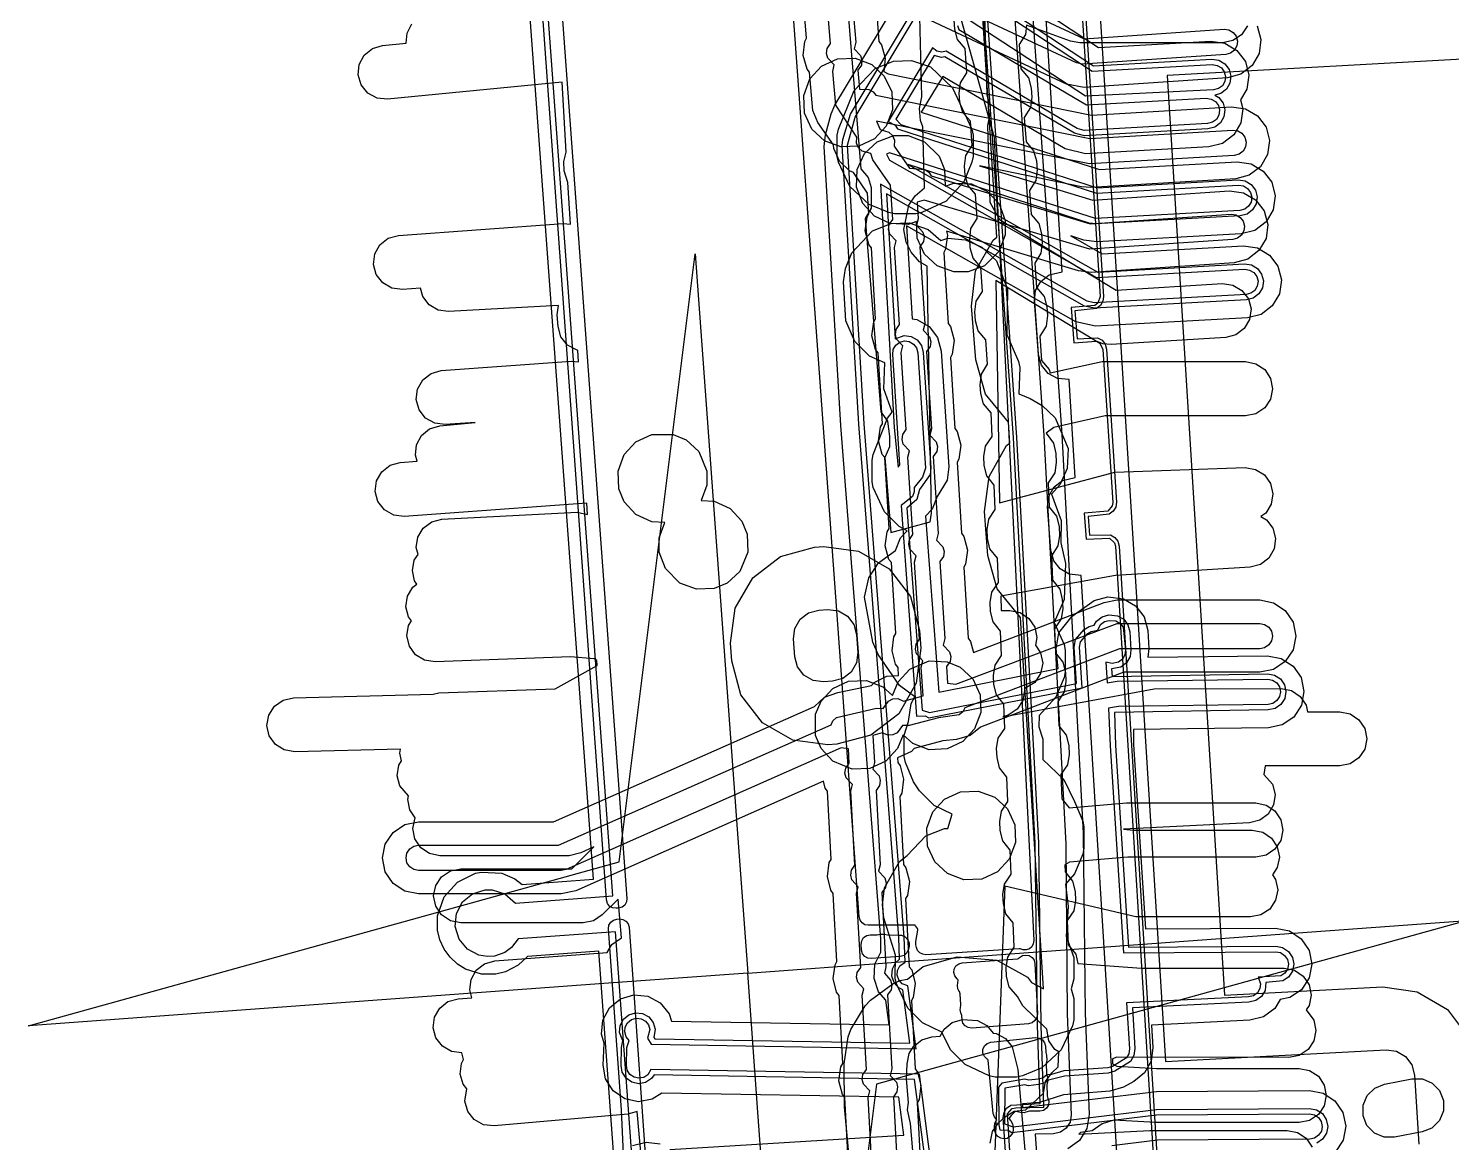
# Model space of a CAD drawing. Header units: metres. Extents: x -3943 to -3664, y 4962 to 6622.
# Drawn here: x -3852.4 to -3773.5, y 5413.1 to 5474.9 of the extents above; entities that cross this region are included whole.
import ezdxf

# ---------------------------------------------------------------- set-up
doc = ezdxf.new("R2010")
doc.units = ezdxf.units.M
doc.layers.add('AI_GREENING_EXCLUSIONS', color=1, linetype='Continuous')
doc.layers.add('AI_GREENING_LAWN', color=82, linetype='Continuous')

msp = doc.modelspace()

# ---------------------------------------------------------------- linework, layer by layer
at = {"layer": 'AI_GREENING_EXCLUSIONS'}
for points in [[(-3818.065, 5400.343), (-3819.861, 5424.834), (-3825.259, 5424.439), (-3825.619, 5423.968), (-3825.997, 5423.693), (-3826.561, 5423.493), (-3826.956, 5423.464), (-3827.429, 5423.542), (-3828.066, 5423.879), (-3828.522, 5424.425), (-3828.742, 5425.124), (-3828.673, 5425.858), (-3828.336, 5426.495), (-3827.79, 5426.951), (-3827.091, 5427.17), (-3826.696, 5427.17), (-3825.997, 5426.951), (-3825.409, 5426.433), (-3820.008, 5426.828), (-3827.178, 5524.566)], [(-3819.541, 5406.807), (-3820.785, 5423.764), (-3824.737, 5423.474), (-3825.262, 5422.977), (-3825.96, 5422.623), (-3826.498, 5422.494), (-3827.289, 5422.494), (-3828.166, 5422.764), (-3828.625, 5423.05), (-3829.033, 5423.429), (-3829.351, 5423.866), (-3829.593, 5424.389), (-3829.722, 5424.926), (-3829.722, 5425.718), (-3829.351, 5426.778), (-3828.625, 5427.594), (-3827.627, 5428.082), (-3827.289, 5428.15), (-3826.16, 5428.082), (-3825.438, 5427.78), (-3825.031, 5427.463), (-3821.078, 5427.753), (-3827.484, 5515.073)], [(-3807.698, 5484.789), (-3806.246, 5467.168), (-3805.835, 5466.683), (-3805.674, 5466.121), (-3805.678, 5464.984), (-3806.018, 5464.403), (-3805.135, 5453.689), (-3804.777, 5453.164), (-3804.655, 5452.319), (-3804.655, 5451.733), (-3804.925, 5451.146), (-3804.583, 5446.995), (-3802.41, 5447.587), (-3802.325, 5448.052), (-3802.568, 5461.753), (-3803, 5462.01), (-3803.458, 5462.545), (-3803.73, 5463.102), (-3803.867, 5463.793), (-3803.585, 5465.142), (-3803.238, 5465.655), (-3802.726, 5466.108), (-3802.817, 5469.495), (-3802.947, 5469.85), (-3803.005, 5470.503), (-3802.861, 5471.151), (-3802.98, 5475.598)], [(-3802.866, 5478.591), (-3793.862, 5474.378), (-3786.103, 5474.902), (-3785.832, 5474.867), (-3785.595, 5474.731), (-3785.429, 5474.515), (-3785.357, 5474.251), (-3785.393, 5473.98), (-3785.529, 5473.743), (-3785.745, 5473.577), (-3786.009, 5473.505), (-3793.948, 5472.969), (-3794.292, 5473.033), (-3804.887, 5477.992)], [(-3806.935, 5411.859), (-3807.136, 5415.64), (-3807.272, 5415.82), (-3807.467, 5416.575), (-3807.358, 5417.348), (-3807.255, 5417.523), (-3807.456, 5421.304), (-3807.592, 5421.484), (-3807.787, 5422.24), (-3807.678, 5423.013), (-3807.575, 5423.187), (-3807.776, 5426.969), (-3807.911, 5427.149), (-3808.107, 5427.904), (-3807.998, 5428.677), (-3807.895, 5428.852), (-3808.096, 5432.633), (-3808.231, 5432.813), (-3808.327, 5433.184), (-3822.059, 5427.107), (-3822.868, 5426.936), (-3830.775, 5426.936), (-3831.541, 5427.089), (-3832.19, 5427.522), (-3832.623, 5428.171), (-3832.775, 5428.936), (-3832.623, 5429.702), (-3832.19, 5430.351), (-3831.541, 5430.784), (-3830.775, 5430.936), (-3823.291, 5430.936), (-3808.818, 5437.341), (-3808.26, 5437.845), (-3807.525, 5438.107), (-3805.651, 5438.497), (-3805.502, 5438.667), (-3804.802, 5439.011), (-3804.168, 5439.052), (-3804.184, 5439.498), (-3804.32, 5439.677), (-3804.521, 5440.431), (-3804.418, 5441.204), (-3804.316, 5441.38), (-3804.554, 5445.319), (-3804.691, 5445.498), (-3804.891, 5446.252), (-3804.788, 5447.025), (-3804.686, 5447.201), (-3804.925, 5451.14), (-3805.061, 5451.319), (-3805.262, 5452.073), (-3805.159, 5452.846), (-3805.057, 5453.022), (-3805.295, 5456.961), (-3805.432, 5457.14), (-3805.632, 5457.894), (-3805.529, 5458.667), (-3805.427, 5458.843), (-3805.666, 5462.782), (-3805.802, 5462.961), (-3806.003, 5463.715), (-3805.9, 5464.489), (-3805.798, 5464.664), (-3805.871, 5465.815), (-3806.665, 5466.965), (-3806.875, 5467.046), (-3807.44, 5467.584), (-3807.756, 5468.298), (-3807.761, 5468.501), (-3808.626, 5469.732), (-3808.911, 5470.4), (-3809.094, 5472.522), (-3809.235, 5472.699), (-3809.45, 5473.449), (-3809.362, 5474.224), (-3809.264, 5474.402), (-3809.518, 5477.595)], [(-3805.615, 5411.533), (-3805.847, 5415.65), (-3805.758, 5416.007), (-3806.101, 5416.384), (-3806.169, 5416.649), (-3806.131, 5416.919), (-3805.934, 5417.198), (-3806.167, 5421.315), (-3806.078, 5421.671), (-3806.42, 5422.049), (-3806.489, 5422.313), (-3806.451, 5422.584), (-3806.254, 5422.862), (-3806.487, 5426.979), (-3806.398, 5427.336), (-3806.74, 5427.713), (-3806.809, 5427.978), (-3806.771, 5428.248), (-3806.574, 5428.527), (-3806.807, 5432.644), (-3806.718, 5433), (-3807.06, 5433.378), (-3807.128, 5433.642), (-3807.09, 5433.912), (-3806.894, 5434.191), (-3806.939, 5434.99), (-3807.334, 5435.045), (-3822.585, 5428.296), (-3822.868, 5428.236), (-3830.775, 5428.236), (-3831.043, 5428.29), (-3831.27, 5428.441), (-3831.422, 5428.669), (-3831.475, 5428.936), (-3831.422, 5429.204), (-3831.27, 5429.431), (-3831.043, 5429.583), (-3830.775, 5429.636), (-3823.016, 5429.636), (-3807.901, 5436.326), (-3807.796, 5436.546), (-3807.593, 5436.729), (-3805.379, 5437.237), (-3805.012, 5437.223), (-3804.712, 5437.635), (-3804.467, 5437.755), (-3804.194, 5437.773), (-3803.881, 5437.637), (-3802.793, 5437.928), (-3802.895, 5439.517), (-3802.808, 5439.875), (-3803.153, 5440.249), (-3803.224, 5440.513), (-3803.187, 5440.784), (-3802.993, 5441.064), (-3803.265, 5445.338), (-3803.179, 5445.696), (-3803.524, 5446.07), (-3803.594, 5446.334), (-3803.558, 5446.605), (-3803.364, 5446.885), (-3803.636, 5451.159), (-3803.549, 5451.517), (-3803.894, 5451.892), (-3803.965, 5452.155), (-3803.928, 5452.426), (-3803.734, 5452.706), (-3804.006, 5456.98), (-3803.92, 5457.338), (-3804.265, 5457.713), (-3804.335, 5457.977), (-3804.299, 5458.247), (-3804.105, 5458.527), (-3804.377, 5462.802), (-3804.29, 5463.159), (-3804.635, 5463.534), (-3804.706, 5463.798), (-3804.669, 5464.068), (-3804.475, 5464.348), (-3804.597, 5466.264), (-3805.576, 5467.655), (-3805.689, 5468.005), (-3806.179, 5468.144), (-3806.377, 5468.332), (-3806.487, 5468.582), (-3806.468, 5468.923), (-3807.642, 5470.684), (-3807.806, 5472.567), (-3807.727, 5472.926), (-3808.079, 5473.294), (-3808.155, 5473.557), (-3808.124, 5473.828), (-3807.935, 5474.112), (-3808.23, 5477.64)], [(-3799.248, 5477.976), (-3793.062, 5473.893), (-3786.832, 5474.238), (-3786.06, 5474.128), (-3785.388, 5473.731), (-3784.919, 5473.107), (-3784.725, 5472.351), (-3784.835, 5471.579), (-3785.185, 5470.986), (-3785.056, 5470.484), (-3785.166, 5469.712), (-3785.563, 5469.04), (-3786.187, 5468.571), (-3786.942, 5468.377), (-3793.789, 5467.998), (-3794.916, 5468.272), (-3801.71, 5472.28), (-3802.896, 5470.312), (-3793.012, 5467.124), (-3785.375, 5467.547), (-3784.602, 5467.437), (-3783.93, 5467.04), (-3783.462, 5466.416), (-3783.267, 5465.66), (-3783.377, 5464.888), (-3783.774, 5464.216), (-3784.398, 5463.747), (-3785.154, 5463.553), (-3793.162, 5463.109), (-3793.887, 5463.203), (-3794.61, 5463.436), (-3792.871, 5462.451), (-3785.031, 5462.885), (-3784.259, 5462.775), (-3783.587, 5462.378), (-3783.118, 5461.755), (-3782.924, 5460.999), (-3783.033, 5460.226), (-3783.43, 5459.554), (-3784.054, 5459.086), (-3784.81, 5458.891), (-3793.236, 5458.425), (-3794.333, 5458.681), (-3803.711, 5463.995), (-3803.407, 5458.844), (-3803.143, 5458.81), (-3802.467, 5458.42), (-3801.991, 5457.801), (-3801.789, 5457.047), (-3801.366, 5450.636), (-3801.457, 5449.892), (-3802.019, 5448.987), (-3802.291, 5448.286), (-3802.667, 5447.893), (-3801.92, 5438.132), (-3795.297, 5439.438), (-3795.412, 5440.542), (-3795.267, 5441.423), (-3794.536, 5442.346), (-3793.308, 5443.209), (-3792.554, 5443.41), (-3791.687, 5443.313), (-3791.012, 5442.922), (-3790.538, 5442.303), (-3790.336, 5441.549), (-3790.272, 5440.551), (-3790.336, 5440.065), (-3783.697, 5440.149), (-3782.93, 5440.006), (-3782.276, 5439.581), (-3781.834, 5438.937), (-3781.672, 5438.174), (-3781.815, 5437.407), (-3782.24, 5436.752), (-3782.883, 5436.311), (-3783.647, 5436.149), (-3791.131, 5436.055), (-3791.131, 5435.234), (-3790.457, 5424.999), (-3783.246, 5425.033), (-3782.48, 5424.884), (-3781.829, 5424.454), (-3781.392, 5423.807), (-3781.236, 5423.042), (-3781.385, 5422.276), (-3781.816, 5421.625), (-3782.462, 5421.189), (-3782.995, 5421.08), (-3783.294, 5420.582), (-3783.921, 5420.117), (-3784.678, 5419.928), (-3790.132, 5419.662), (-3790.056, 5418.415), (-3790.153, 5417.665), (-3790.522, 5417.005), (-3791.11, 5416.529), (-3791.685, 5416.222), (-3792.432, 5415.995), (-3795.003, 5415.79), (-3796.34, 5415.359), (-3797.286, 5415.291), (-3797.279, 5415.082), (-3789.858, 5415.983), (-3781.37, 5416.038), (-3780.603, 5415.891), (-3779.952, 5415.462), (-3779.514, 5414.816), (-3779.357, 5414.051), (-3779.504, 5413.285), (-3779.933, 5412.633)], [(-3796.835, 5477.419), (-3795.095, 5452.429), (-3793.911, 5430.307), (-3793.809, 5420.315), (-3793.582, 5414.693), (-3793.711, 5413.919), (-3794.127, 5413.255), (-3794.767, 5412.801)], [(-3806.415, 5407.198), (-3807.153, 5415.131), (-3807.179, 5417.507), (-3806.944, 5419.019), (-3806.944, 5419.019), (-3806.798, 5419.42), (-3806.003, 5420.728), (-3805.714, 5421.042), (-3804.479, 5421.946), (-3804.092, 5422.126), (-3803.663, 5422.212), (-3802.787, 5422.912), (-3800.913, 5423.454), (-3798.715, 5423.26), (-3797.007, 5422.319), (-3796.779, 5422.033), (-3796.12, 5421.67), (-3797.394, 5442.267), (-3798.682, 5443.855), (-3799.198, 5445.719), (-3799.382, 5448.149), (-3799.141, 5450.102), (-3798.165, 5451.811), (-3797.992, 5451.944), (-3798.064, 5453.106), (-3799.333, 5454.663), (-3799.876, 5456.56), (-3800.116, 5459.535), (-3799.883, 5461.495), (-3798.91, 5463.212), (-3798.706, 5463.369), (-3799.558, 5476.739)], [(-3806.8, 5477.342), (-3806.536, 5474.179), (-3806.615, 5473.82), (-3806.263, 5473.452), (-3806.187, 5473.189), (-3806.218, 5472.918), (-3806.407, 5472.634), (-3806.319, 5471.584), (-3805.806, 5471.567), (-3805.569, 5471.432), (-3805.419, 5471.239), (-3793.555, 5468.835), (-3785.618, 5469.306), (-3785.347, 5469.269), (-3785.112, 5469.131), (-3784.947, 5468.913), (-3784.878, 5468.649), (-3784.915, 5468.378), (-3785.053, 5468.142), (-3785.271, 5467.977), (-3785.535, 5467.908), (-3793.563, 5467.432), (-3805.375, 5469.802), (-3805.181, 5469.337), (-3804.691, 5469.198), (-3804.493, 5469.01), (-3804.383, 5468.76), (-3804.402, 5468.419), (-3803.542, 5467.197), (-3802.696, 5467.127), (-3802.472, 5466.97), (-3802.34, 5466.764), (-3793.525, 5464.116), (-3785.719, 5464.639), (-3785.448, 5464.604), (-3785.212, 5464.468), (-3785.045, 5464.251), (-3784.974, 5463.988), (-3785.009, 5463.717), (-3785.145, 5463.48), (-3785.362, 5463.314), (-3785.626, 5463.242), (-3793.558, 5462.711), (-3802.743, 5465.423), (-3803.134, 5465.32), (-3803.075, 5464.387), (-3803.161, 5464.03), (-3802.816, 5463.655), (-3802.746, 5463.391), (-3802.782, 5463.121), (-3802.976, 5462.84), (-3802.704, 5458.566), (-3802.791, 5458.209), (-3802.446, 5457.834), (-3802.375, 5457.57), (-3802.411, 5457.299), (-3802.606, 5457.019), (-3802.334, 5452.745), (-3802.42, 5452.388), (-3802.075, 5452.013), (-3802.005, 5451.749), (-3802.041, 5451.478), (-3802.235, 5451.198), (-3801.963, 5446.924), (-3802.05, 5446.567), (-3801.704, 5446.192), (-3801.634, 5445.928), (-3801.67, 5445.657), (-3801.865, 5445.377), (-3801.593, 5441.103), (-3801.679, 5440.746), (-3801.334, 5440.371), (-3801.264, 5440.107), (-3801.3, 5439.836), (-3801.494, 5439.556), (-3801.436, 5438.636), (-3800.974, 5438.565), (-3792.029, 5441.943), (-3784.122, 5441.943), (-3783.854, 5441.89), (-3783.627, 5441.738), (-3783.475, 5441.511), (-3783.422, 5441.243), (-3783.475, 5440.975), (-3783.627, 5440.748), (-3783.854, 5440.596), (-3784.122, 5440.543), (-3791.9, 5440.543), (-3800.473, 5437.258), (-3800.589, 5437.042), (-3800.801, 5436.87), (-3801.934, 5436.708), (-3803.568, 5436.272), (-3803.936, 5436.286), (-3804.236, 5435.874), (-3804.481, 5435.754), (-3804.753, 5435.736), (-3805.066, 5435.872), (-3805.579, 5435.735), (-3805.493, 5434.22), (-3805.582, 5433.863), (-3805.24, 5433.486), (-3805.172, 5433.222), (-3805.21, 5432.951), (-3805.406, 5432.672), (-3805.174, 5428.556), (-3805.263, 5428.199), (-3804.92, 5427.822), (-3804.852, 5427.557), (-3804.89, 5427.287), (-3805.086, 5427.008), (-3804.854, 5422.891), (-3804.943, 5422.534), (-3804.6, 5422.157), (-3804.532, 5421.893), (-3804.57, 5421.622), (-3804.766, 5421.344), (-3804.534, 5417.227), (-3804.623, 5416.87), (-3804.28, 5416.493), (-3804.212, 5416.228), (-3804.25, 5415.958), (-3804.447, 5415.679), (-3804.214, 5411.562)], [(-3800.07, 5477.321), (-3793.337, 5472.876), (-3786.777, 5473.239), (-3786.391, 5473.184), (-3786.055, 5472.986), (-3785.821, 5472.674), (-3785.723, 5472.296), (-3785.778, 5471.91), (-3785.977, 5471.574), (-3786.289, 5471.34), (-3786.617, 5471.255), (-3786.386, 5471.119), (-3786.152, 5470.807), (-3786.054, 5470.429), (-3786.109, 5470.043), (-3786.308, 5469.707), (-3786.62, 5469.473), (-3786.998, 5469.375), (-3793.845, 5468.996), (-3794.408, 5469.133), (-3801.589, 5473.37), (-3801.771, 5473.338), (-3802.179, 5473.44), (-3804.304, 5469.912), (-3804.035, 5469.629), (-3793.143, 5466.115), (-3785.32, 5466.548), (-3784.933, 5466.493), (-3784.597, 5466.295), (-3784.363, 5465.983), (-3784.266, 5465.605), (-3784.321, 5465.219), (-3784.519, 5464.883), (-3784.831, 5464.648), (-3785.209, 5464.551), (-3793.218, 5464.108), (-3793.58, 5464.155), (-3803.625, 5467.395), (-3793.109, 5461.436), (-3784.976, 5461.887), (-3784.59, 5461.832), (-3784.254, 5461.633), (-3784.019, 5461.321), (-3783.922, 5460.943), (-3783.977, 5460.557), (-3784.175, 5460.221), (-3784.487, 5459.987), (-3784.865, 5459.89), (-3793.291, 5459.423), (-3793.84, 5459.552), (-3804.818, 5465.772), (-3804.342, 5457.724), (-3803.851, 5457.913), (-3803.464, 5457.863), (-3803.126, 5457.668), (-3802.888, 5457.358), (-3802.787, 5456.981), (-3802.364, 5450.57), (-3802.409, 5450.198), (-3802.998, 5449.371), (-3803.135, 5448.823), (-3803.703, 5448.331), (-3802.847, 5437.134), (-3802.433, 5437.011), (-3794.293, 5438.617), (-3794.414, 5440.603), (-3794.341, 5441.043), (-3793.868, 5441.602), (-3793.59, 5441.779), (-3793.308, 5441.846), (-3793.176, 5442.074), (-3792.867, 5442.311), (-3792.49, 5442.412), (-3792.01, 5442.367), (-3791.672, 5442.171), (-3791.435, 5441.861), (-3791.334, 5441.484), (-3791.27, 5440.486), (-3791.321, 5440.1), (-3791.517, 5439.762), (-3791.826, 5439.525), (-3792.352, 5439.426), (-3792.313, 5439.007), (-3783.684, 5439.149), (-3783.301, 5439.077), (-3782.974, 5438.865), (-3782.753, 5438.543), (-3782.672, 5438.161), (-3782.743, 5437.778), (-3782.956, 5437.451), (-3783.278, 5437.23), (-3783.659, 5437.149), (-3792.19, 5436.993), (-3792.129, 5435.173), (-3791.396, 5423.979), (-3783.241, 5424.033), (-3782.858, 5423.958), (-3782.533, 5423.743), (-3782.314, 5423.42), (-3782.236, 5423.037), (-3782.311, 5422.654), (-3782.526, 5422.329), (-3782.849, 5422.111), (-3783.791, 5422.03), (-3783.834, 5421.588), (-3784.035, 5421.253), (-3784.348, 5421.021), (-3784.727, 5420.926), (-3791.191, 5420.611), (-3791.054, 5418.354), (-3791.103, 5417.979), (-3791.287, 5417.649), (-3792.156, 5417.104), (-3792.53, 5416.991), (-3794.957, 5416.819), (-3795.835, 5416.598), (-3796.021, 5416.456), (-3796.399, 5416.357), (-3796.942, 5416.301), (-3797.161, 5416.355), (-3798.269, 5416.162), (-3798.29, 5414.179), (-3797.802, 5414.01), (-3789.851, 5414.983), (-3781.363, 5415.038), (-3780.98, 5414.965), (-3780.654, 5414.75), (-3780.435, 5414.427), (-3780.356, 5414.045), (-3780.43, 5413.662), (-3780.645, 5413.336), (-3780.968, 5413.117)], [(-3800.321, 5477.127), (-3793.419, 5472.571), (-3786.761, 5472.94), (-3786.49, 5472.901), (-3786.255, 5472.762), (-3786.091, 5472.544), (-3786.023, 5472.28), (-3786.061, 5472.009), (-3786.2, 5471.774), (-3786.419, 5471.61), (-3786.683, 5471.542), (-3793.794, 5471.184), (-3801.092, 5475.958)], [(-3797.676, 5407.661), (-3798.121, 5414.741), (-3797.856, 5415.032), (-3797.661, 5415.077), (-3796.097, 5415.116), (-3796.245, 5419.64), (-3796.385, 5429.765), (-3797.589, 5452.259), (-3799.294, 5476.748)], [(-3797.832, 5477.349), (-3796.092, 5452.359), (-3794.884, 5429.714), (-3794.81, 5420.292), (-3794.582, 5414.66), (-3794.646, 5414.274), (-3794.854, 5413.941), (-3795.174, 5413.715), (-3795.556, 5413.628), (-3796.579, 5413.603), (-3796.145, 5407.265)], [(-3791.83, 5409.006), (-3794.032, 5444.604), (-3794.695, 5444.675), (-3795.197, 5444.965), (-3795.553, 5445.423), (-3795.708, 5445.982), (-3795.892, 5448.413), (-3795.819, 5448.999), (-3795.527, 5449.512), (-3795.059, 5449.872), (-3794.367, 5450.031), (-3794.704, 5455.473), (-3795.334, 5455.528), (-3795.854, 5455.81), (-3796.225, 5456.272), (-3796.388, 5456.841), (-3796.627, 5459.816), (-3796.557, 5460.404), (-3796.265, 5460.919), (-3795.797, 5461.281), (-3795.076, 5461.443), (-3796.065, 5476.961)], [(-3816.846, 5412.753), (-3803.869, 5413.552), (-3804.147, 5415.663), (-3817.29, 5415.888), (-3817.816, 5415.55), (-3818.584, 5415.411), (-3819.347, 5415.576), (-3819.988, 5416.021), (-3820.41, 5416.677), (-3820.549, 5417.445), (-3820.487, 5418.652), (-3820.638, 5419.158), (-3820.559, 5419.935), (-3820.188, 5420.621), (-3819.583, 5421.114), (-3818.835, 5421.337), (-3818.059, 5421.258), (-3817.372, 5420.887), (-3816.879, 5420.282), (-3816.759, 5419.88), (-3804.675, 5419.672), (-3804.855, 5421.044), (-3805.268, 5421.515), (-3805.519, 5422.254), (-3805.468, 5423.032), (-3805.132, 5423.712), (-3805.138, 5424.441), (-3807.364, 5452.918), (-3808.286, 5468.401), (-3808.217, 5469.056), (-3807.897, 5470.206), (-3807.684, 5470.701), (-3804.575, 5475.867)], [(-3805.403, 5476.235), (-3805.247, 5474.224), (-3805.107, 5474.048), (-3804.892, 5473.298), (-3804.975, 5472.561), (-3804.742, 5472.428), (-3793.463, 5470.143), (-3785.695, 5470.604), (-3784.922, 5470.497), (-3784.249, 5470.103), (-3783.777, 5469.481), (-3783.58, 5468.726), (-3783.687, 5467.953), (-3784.081, 5467.279), (-3784.703, 5466.808), (-3785.458, 5466.611), (-3793.486, 5466.134), (-3794.002, 5466.171), (-3799.669, 5467.319), (-3793.377, 5465.429), (-3785.806, 5465.936), (-3785.032, 5465.836), (-3784.356, 5465.446), (-3783.88, 5464.828), (-3783.677, 5464.075), (-3783.778, 5463.301), (-3784.167, 5462.624), (-3784.785, 5462.148), (-3785.539, 5461.945), (-3793.471, 5461.414), (-3794.18, 5461.494), (-3801.507, 5463.695), (-3801.448, 5463.474), (-3801.552, 5462.7), (-3801.654, 5462.525), (-3801.415, 5458.586), (-3801.279, 5458.407), (-3801.078, 5457.653), (-3801.181, 5456.879), (-3801.283, 5456.704), (-3801.045, 5452.765), (-3800.908, 5452.586), (-3800.707, 5451.832), (-3800.811, 5451.058), (-3800.913, 5450.883), (-3800.674, 5446.944), (-3800.537, 5446.765), (-3800.337, 5446.011), (-3800.44, 5445.237), (-3800.542, 5445.062), (-3800.304, 5441.123), (-3800.167, 5440.944), (-3800.003, 5440.329), (-3792.745, 5443.11), (-3792.029, 5443.243), (-3784.122, 5443.243), (-3783.357, 5443.091), (-3782.708, 5442.657), (-3782.274, 5442.008), (-3782.122, 5441.243), (-3782.274, 5440.477), (-3782.708, 5439.829), (-3783.357, 5439.395), (-3784.122, 5439.243), (-3791.659, 5439.243), (-3799.609, 5436.197), (-3800.191, 5435.721), (-3800.939, 5435.497), (-3801.703, 5435.424), (-3803.296, 5435.012), (-3803.445, 5434.842), (-3804.207, 5434.494), (-3804.204, 5434.23), (-3804.069, 5434.05), (-3803.874, 5433.295), (-3803.983, 5432.522), (-3804.086, 5432.347), (-3803.885, 5428.566), (-3803.749, 5428.386), (-3803.554, 5427.63), (-3803.663, 5426.858), (-3803.766, 5426.683), (-3803.565, 5422.902), (-3803.429, 5422.722), (-3803.234, 5421.966), (-3803.343, 5421.193), (-3803.446, 5421.018), (-3803.245, 5417.237), (-3803.109, 5417.057), (-3802.914, 5416.302), (-3803.023, 5415.529), (-3803.126, 5415.354), (-3802.925, 5411.573)], [(-3784.264, 5475.092), (-3784.06, 5474.339), (-3784.161, 5473.565), (-3784.549, 5472.888), (-3785.168, 5472.412), (-3785.921, 5472.208), (-3793.86, 5471.671), (-3794.843, 5471.855), (-3804.72, 5476.478)], [(-3797.889, 5407.847), (-3798.347, 5414.529), (-3798.309, 5414.807), (-3798.166, 5415.048), (-3797.939, 5415.214), (-3796.304, 5415.311), (-3796.445, 5419.637), (-3796.585, 5429.758), (-3797.789, 5452.247), (-3799.48, 5476.535)], [(-3794.037, 5476.585), (-3792.985, 5460.07), (-3793.109, 5459.708), (-3793.264, 5459.589), (-3794.593, 5459.469), (-3794.435, 5457.509), (-3793.175, 5457.594), (-3793, 5457.498), (-3792.825, 5457.148), (-3792.279, 5448.658), (-3792.304, 5448.465), (-3792.558, 5448.177), (-3793.859, 5448.058), (-3793.751, 5446.625), (-3792.465, 5446.666), (-3792.178, 5446.413), (-3792.128, 5446.224), (-3789.745, 5407.694)], [(-3793.825, 5476.397), (-3792.785, 5460.083), (-3792.821, 5459.812), (-3792.959, 5459.575), (-3793.176, 5459.409), (-3794.377, 5459.282), (-3794.252, 5457.728), (-3793.115, 5457.785), (-3792.871, 5457.65), (-3792.698, 5457.431), (-3792.625, 5457.161), (-3792.079, 5448.671), (-3792.115, 5448.4), (-3792.252, 5448.163), (-3792.47, 5447.997), (-3793.644, 5447.871), (-3793.566, 5446.837), (-3792.4, 5446.856), (-3792.164, 5446.718), (-3791.998, 5446.501), (-3791.929, 5446.237), (-3789.545, 5407.706)], [(-3817.048, 5396.926), (-3818.657, 5414.877), (-3819.168, 5414.728), (-3826.591, 5414.073), (-3827.173, 5414.136), (-3827.686, 5414.417), (-3828.053, 5414.873), (-3828.217, 5415.435), (-3828.094, 5416.126), (-3828.298, 5416.379), (-3828.462, 5416.941), (-3828.399, 5417.522), (-3828.277, 5417.745), (-3828.386, 5418.129), (-3828.943, 5418.198), (-3829.452, 5418.487), (-3829.812, 5418.949), (-3829.968, 5419.513), (-3829.896, 5420.094), (-3829.607, 5420.603), (-3829.146, 5420.962), (-3828.581, 5421.118), (-3827.817, 5421.174), (-3827.94, 5421.616), (-3827.868, 5422.196), (-3827.58, 5422.706), (-3827.119, 5423.066), (-3826.555, 5423.222), (-3820.312, 5423.685), (-3820.06, 5424.127), (-3819.52, 5424.506), (-3819.713, 5426.656), (-3820.588, 5425.776), (-3821.075, 5425.449), (-3821.651, 5425.334), (-3828.442, 5425.334), (-3829.016, 5425.448), (-3829.503, 5425.773), (-3829.828, 5426.26), (-3829.942, 5426.834), (-3829.828, 5427.408), (-3829.503, 5427.895), (-3829.016, 5428.22), (-3828.442, 5428.334), (-3822.275, 5428.334), (-3821.063, 5429.552), (-3821.772, 5429.209), (-3822.426, 5429.059), (-3829.591, 5429.059), (-3830.166, 5429.174), (-3830.652, 5429.499), (-3830.977, 5429.985), (-3831.091, 5430.559), (-3830.962, 5431.156), (-3831.264, 5431.608), (-3831.378, 5432.182), (-3831.34, 5432.375), (-3831.824, 5432.926), (-3831.966, 5433.494), (-3831.88, 5434.073), (-3831.726, 5434.329), (-3831.816, 5434.74), (-3831.775, 5434.966), (-3837.649, 5434.822), (-3838.225, 5434.923), (-3838.72, 5435.236), (-3839.057, 5435.714), (-3839.185, 5436.285), (-3839.085, 5436.862), (-3838.771, 5437.356), (-3838.293, 5437.693), (-3837.722, 5437.821), (-3829.975, 5438.011), (-3829.65, 5438.088), (-3823.209, 5438.32), (-3820.875, 5439.613), (-3820.9, 5439.893), (-3821.039, 5439.987), (-3822.347, 5440.09), (-3829.866, 5439.805), (-3830.444, 5439.897), (-3830.942, 5440.204), (-3831.286, 5440.678), (-3831.422, 5441.247), (-3831.329, 5441.825), (-3831.168, 5442.087), (-3831.332, 5442.303), (-3831.479, 5442.87), (-3831.399, 5443.45), (-3831.102, 5443.954), (-3830.879, 5444.123), (-3831.001, 5444.301), (-3831.122, 5444.873), (-3831.015, 5445.449), (-3830.807, 5445.769), (-3830.902, 5446.148), (-3830.818, 5446.727), (-3830.518, 5447.23), (-3830.049, 5447.58), (-3829.481, 5447.723), (-3821.979, 5448.108), (-3821.414, 5447.981), (-3821.452, 5448.623), (-3831.578, 5447.88), (-3832.159, 5447.952), (-3832.668, 5448.24), (-3833.028, 5448.702), (-3833.183, 5449.266), (-3833.111, 5449.847), (-3832.823, 5450.356), (-3832.361, 5450.716), (-3831.797, 5450.872), (-3830.854, 5450.941), (-3830.954, 5451.272), (-3830.895, 5451.855), (-3830.618, 5452.37), (-3830.165, 5452.74), (-3829.604, 5452.909), (-3827.643, 5453.098), (-3829.3, 5452.976), (-3829.881, 5453.048), (-3830.39, 5453.337), (-3830.75, 5453.799), (-3830.905, 5454.363), (-3830.833, 5454.944), (-3830.545, 5455.453), (-3830.083, 5455.813), (-3829.519, 5455.968), (-3822.324, 5456.495), (-3821.91, 5456.456), (-3821.947, 5457.085), (-3822.52, 5457.381), (-3822.881, 5457.844), (-3823.036, 5458.406), (-3823.084, 5459.056), (-3823.019, 5459.587), (-3829.11, 5459.238), (-3829.689, 5459.32), (-3830.194, 5459.616), (-3830.546, 5460.084), (-3830.666, 5460.546), (-3831.677, 5460.473), (-3832.258, 5460.545), (-3832.767, 5460.834), (-3833.127, 5461.295), (-3833.282, 5461.86), (-3833.21, 5462.44), (-3832.921, 5462.949), (-3832.46, 5463.309), (-3831.895, 5463.465), (-3822.766, 5464.131), (-3822.358, 5464.094), (-3822.493, 5466.4), (-3822.698, 5467.043), (-3822.713, 5467.576), (-3822.591, 5468.087), (-3822.818, 5471.965), (-3832.499, 5471.021), (-3833.082, 5471.081), (-3833.597, 5471.359), (-3833.966, 5471.813), (-3834.133, 5472.374), (-3834.073, 5472.956), (-3833.795, 5473.471), (-3833.34, 5473.84), (-3832.78, 5474.008), (-3831.466, 5474.131), (-3831.418, 5474.681), (-3831.147, 5475.2)], [(-3802.738, 5412.62), (-3803.268, 5416.648), (-3817.713, 5416.896), (-3817.855, 5416.691), (-3818.183, 5416.48), (-3818.567, 5416.41), (-3818.948, 5416.493), (-3819.269, 5416.715), (-3819.48, 5417.044), (-3819.549, 5417.427), (-3819.532, 5418.427), (-3819.455, 5418.784), (-3819.643, 5419.251), (-3819.603, 5419.64), (-3819.418, 5419.984), (-3819.115, 5420.23), (-3818.741, 5420.342), (-3818.353, 5420.302), (-3818.01, 5420.117), (-3817.763, 5419.814), (-3817.651, 5419.439), (-3817.731, 5418.977), (-3817.679, 5418.896), (-3803.532, 5418.653), (-3803.921, 5421.611), (-3804.145, 5421.721), (-3804.402, 5422.015), (-3804.527, 5422.384), (-3804.502, 5422.774), (-3804.329, 5423.124), (-3804.1, 5423.325), (-3804.141, 5424.517), (-3806.367, 5452.994), (-3807.288, 5468.461), (-3807.253, 5468.788), (-3806.827, 5470.186), (-3803.632, 5475.493)], [(-3802.398, 5412.34), (-3803.004, 5416.943), (-3817.893, 5417.199), (-3818.063, 5416.907), (-3818.293, 5416.759), (-3818.562, 5416.71), (-3818.829, 5416.768), (-3819.053, 5416.924), (-3819.201, 5417.154), (-3819.25, 5417.422), (-3819.232, 5418.422), (-3819.093, 5418.806), (-3819.266, 5419.018), (-3819.344, 5419.279), (-3819.316, 5419.552), (-3819.186, 5419.793), (-3818.975, 5419.965), (-3818.713, 5420.043), (-3818.441, 5420.015), (-3818.201, 5419.886), (-3818.028, 5419.674), (-3817.95, 5419.411), (-3818.087, 5418.937), (-3817.869, 5418.599), (-3803.189, 5418.347), (-3803.648, 5421.834), (-3803.962, 5421.959), (-3804.142, 5422.165), (-3804.23, 5422.423), (-3804.212, 5422.696), (-3804.091, 5422.941), (-3803.786, 5423.155), (-3803.842, 5424.54), (-3806.068, 5453.017), (-3806.989, 5468.478), (-3806.57, 5470.031), (-3803.35, 5475.381)], [(-3800.891, 5475.118), (-3800.813, 5474.886), (-3793.727, 5470.705), (-3787.092, 5471.073), (-3786.821, 5471.034), (-3786.586, 5470.895), (-3786.422, 5470.677), (-3786.354, 5470.413), (-3786.392, 5470.142), (-3786.531, 5469.907), (-3786.75, 5469.743), (-3787.014, 5469.675), (-3793.861, 5469.296), (-3794.256, 5469.392), (-3801.524, 5473.681), (-3801.765, 5473.637), (-3802.032, 5473.696), (-3802.271, 5473.867), (-3804.733, 5469.783), (-3804.352, 5469.583), (-3804.225, 5469.374), (-3793.182, 5465.812), (-3785.303, 5466.249), (-3785.033, 5466.21), (-3784.797, 5466.071), (-3784.633, 5465.853), (-3784.565, 5465.588), (-3784.604, 5465.318), (-3784.743, 5465.083), (-3784.961, 5464.919), (-3785.226, 5464.851), (-3793.234, 5464.407), (-3804.655, 5468.042), (-3804.832, 5467.968), (-3804.654, 5467.633), (-3793.18, 5461.132), (-3784.959, 5461.587), (-3784.689, 5461.549), (-3784.454, 5461.41), (-3784.29, 5461.191), (-3784.222, 5460.927), (-3784.26, 5460.656), (-3784.399, 5460.421), (-3784.617, 5460.257), (-3784.882, 5460.189), (-3793.308, 5459.723), (-3793.692, 5459.813), (-3805.15, 5466.305), (-3804.396, 5452.81), (-3804.179, 5450.613), (-3804.078, 5450.735), (-3804.483, 5456.869), (-3804.448, 5457.14), (-3804.311, 5457.377), (-3804.095, 5457.543), (-3803.831, 5457.614), (-3803.56, 5457.578), (-3803.323, 5457.442), (-3803.157, 5457.225), (-3803.086, 5456.962), (-3802.663, 5450.55), (-3802.821, 5450.06), (-3803.295, 5449.483), (-3803.29, 5449.238), (-3803.388, 5448.984), (-3804.015, 5448.479), (-3803.16, 5436.796), (-3802.688, 5436.818), (-3802.476, 5436.697), (-3793.978, 5438.373), (-3794.115, 5440.621), (-3794.064, 5440.93), (-3793.668, 5441.379), (-3793.473, 5441.502), (-3793.097, 5441.567), (-3792.951, 5441.876), (-3792.734, 5442.042), (-3792.47, 5442.113), (-3792.107, 5442.083), (-3791.87, 5441.946), (-3791.704, 5441.729), (-3791.569, 5440.467), (-3791.605, 5440.196), (-3791.742, 5439.96), (-3791.959, 5439.794), (-3792.316, 5439.717), (-3792.669, 5439.801), (-3792.592, 5438.647), (-3792.041, 5438.743), (-3783.681, 5438.849), (-3783.412, 5438.799), (-3783.183, 5438.65), (-3783.029, 5438.425), (-3782.972, 5438.157), (-3783.022, 5437.889), (-3783.171, 5437.66), (-3783.396, 5437.505), (-3783.663, 5437.449), (-3791.959, 5437.344), (-3792.506, 5437.237), (-3792.429, 5435.155), (-3791.678, 5423.67), (-3783.24, 5423.733), (-3782.972, 5423.681), (-3782.744, 5423.53), (-3782.591, 5423.304), (-3782.536, 5423.036), (-3782.588, 5422.768), (-3782.739, 5422.54), (-3782.965, 5422.387), (-3784.22, 5422.328), (-3784.077, 5421.959), (-3784.117, 5421.689), (-3784.257, 5421.455), (-3784.477, 5421.292), (-3784.742, 5421.226), (-3791.509, 5420.896), (-3791.353, 5418.336), (-3791.387, 5418.073), (-3791.517, 5417.842), (-3792.297, 5417.368), (-3792.559, 5417.289), (-3794.996, 5417.117), (-3795.666, 5416.913), (-3795.926, 5416.907), (-3796.152, 5416.726), (-3796.417, 5416.657), (-3796.928, 5416.601), (-3797.181, 5416.663), (-3798.422, 5416.437), (-3798.62, 5416.225), (-3798.596, 5414.131), (-3798.536, 5413.849), (-3798.07, 5413.835), (-3797.867, 5413.7), (-3789.849, 5414.683), (-3781.361, 5414.738), (-3781.093, 5414.687), (-3780.865, 5414.536), (-3780.712, 5414.31), (-3780.656, 5414.043), (-3780.708, 5413.775), (-3780.858, 5413.546), (-3781.084, 5413.393), (-3781.352, 5413.338), (-3789.8, 5413.283), (-3792.327, 5412.972)], [(-3799.069, 5413.114), (-3798.95, 5413.756), (-3798.61, 5414.233), (-3798.246, 5414.576), (-3797.75, 5414.887), (-3797.102, 5414.967), (-3796.119, 5415.893), (-3796, 5416.536), (-3795.661, 5417.012), (-3795.301, 5417.35), (-3795.276, 5418.18), (-3795.488, 5418.315), (-3795.823, 5418.794), (-3795.937, 5419.438), (-3797.274, 5420.728), (-3797.564, 5421.241), (-3798.031, 5421.787), (-3798.17, 5422.356), (-3798.191, 5422.855), (-3798.102, 5423.434), (-3797.739, 5423.977), (-3797.798, 5425.326), (-3798.206, 5425.836), (-3798.345, 5426.405), (-3798.366, 5426.904), (-3798.277, 5427.483), (-3797.914, 5428.026), (-3797.973, 5429.374), (-3798.381, 5429.884), (-3798.52, 5430.453), (-3798.542, 5430.952), (-3798.453, 5431.531), (-3798.09, 5432.074), (-3798.149, 5433.423), (-3798.557, 5433.933), (-3798.697, 5434.502), (-3798.718, 5435.001), (-3798.629, 5435.58), (-3798.267, 5436.123), (-3798.326, 5437.472), (-3798.734, 5437.982), (-3798.873, 5438.55), (-3798.895, 5439.05), (-3798.806, 5439.628), (-3798.443, 5440.172), (-3798.502, 5441.521), (-3798.911, 5442.031), (-3799.05, 5442.599), (-3799.072, 5443.099), (-3798.983, 5443.677), (-3798.62, 5444.221), (-3798.679, 5445.57), (-3799.087, 5446.08), (-3799.226, 5446.648), (-3799.248, 5447.148), (-3799.159, 5447.726), (-3798.797, 5448.27), (-3798.856, 5449.619), (-3799.264, 5450.129), (-3799.403, 5450.697), (-3799.425, 5451.197), (-3799.336, 5451.775), (-3798.973, 5452.318), (-3799.03, 5453.629), (-3799.448, 5454.125), (-3799.603, 5454.69), (-3799.638, 5455.188), (-3799.565, 5455.769), (-3799.217, 5456.322), (-3799.313, 5457.669), (-3799.735, 5458.168), (-3799.89, 5458.732), (-3799.925, 5459.231), (-3799.852, 5459.812), (-3799.505, 5460.365), (-3799.601, 5461.712), (-3800.023, 5462.21), (-3800.177, 5462.775), (-3800.213, 5463.273), (-3800.14, 5463.854), (-3799.792, 5464.407), (-3799.888, 5465.754), (-3800.31, 5466.253), (-3800.465, 5466.817), (-3800.5, 5467.316), (-3800.427, 5467.897), (-3800.08, 5468.45), (-3800.175, 5469.797), (-3800.598, 5470.295), (-3800.752, 5470.86), (-3800.788, 5471.358), (-3800.715, 5471.939), (-3800.367, 5472.492), (-3800.463, 5473.839), (-3800.885, 5474.338), (-3801.04, 5474.902), (-3801.075, 5475.401)], [(-3799.382, 5475.694), (-3799.263, 5471.262), (-3799.078, 5470.613), (-3799.07, 5470.303), (-3799.218, 5469.573), (-3799.104, 5465.307), (-3798.561, 5464.357), (-3792.085, 5460.435), (-3786.196, 5460.793), (-3785.616, 5460.714), (-3785.11, 5460.419), (-3784.756, 5459.953), (-3784.607, 5459.387), (-3784.687, 5458.807), (-3784.982, 5458.301), (-3785.448, 5457.947), (-3786.014, 5457.798), (-3792.371, 5457.412), (-3792.821, 5457.453), (-3793.239, 5457.626), (-3798.755, 5460.967), (-3798.564, 5448.635), (-3792.154, 5450.341), (-3784.943, 5450.584), (-3784.366, 5450.49), (-3783.868, 5450.181), (-3783.527, 5449.706), (-3783.394, 5449.136), (-3783.488, 5448.558), (-3783.797, 5448.061), (-3784.067, 5447.867), (-3783.755, 5447.686), (-3783.4, 5447.22), (-3783.25, 5446.655), (-3783.328, 5446.074), (-3783.622, 5445.569), (-3784.088, 5445.214), (-3784.653, 5445.064), (-3792.121, 5444.597), (-3798.483, 5443.451), (-3798.471, 5442.655), (-3797.984, 5442.655), (-3797.41, 5442.541), (-3796.923, 5442.216), (-3796.598, 5441.729), (-3796.484, 5441.155), (-3796.566, 5440.741), (-3796.277, 5440.308), (-3796.163, 5439.734), (-3796.277, 5439.16), (-3796.602, 5438.673), (-3797.163, 5438.333), (-3797.259, 5437.67), (-3797.585, 5437.183), (-3798.071, 5436.858), (-3798.379, 5436.759), (-3789.979, 5438.309), (-3782.936, 5438.334), (-3782.362, 5438.22), (-3781.875, 5437.894), (-3781.55, 5437.408), (-3781.478, 5437.043), (-3779.682, 5437.043), (-3779.108, 5436.928), (-3778.622, 5436.603), (-3778.296, 5436.117), (-3778.182, 5435.543), (-3778.296, 5434.969), (-3778.622, 5434.482), (-3779.108, 5434.157), (-3779.682, 5434.043), (-3783.823, 5434.043), (-3783.895, 5433.568), (-3783.413, 5433.019), (-3783.271, 5432.451), (-3783.358, 5431.872), (-3783.659, 5431.37), (-3784.129, 5431.022), (-3784.697, 5430.88), (-3791.681, 5430.533), (-3791.134, 5430.469), (-3784.537, 5430.469), (-3783.963, 5430.355), (-3783.477, 5430.03), (-3783.151, 5429.543), (-3783.037, 5428.969), (-3783.151, 5428.395), (-3783.419, 5427.995), (-3783.245, 5427.736), (-3783.131, 5427.162), (-3783.245, 5426.588), (-3783.57, 5426.101), (-3784.057, 5425.776), (-3784.631, 5425.662), (-3791, 5425.662), (-3798.262, 5427.365), (-3798.848, 5411.653)], [(-3784.805, 5475.085), (-3785.13, 5474.598), (-3785.617, 5474.273), (-3786.191, 5474.159), (-3794.105, 5474.159), (-3794.616, 5474.248), (-3797.057, 5475.132), (-3797.123, 5474.605), (-3797.47, 5474.052), (-3797.375, 5472.705), (-3796.952, 5472.207), (-3796.798, 5471.642), (-3796.762, 5471.143), (-3796.835, 5470.563), (-3797.183, 5470.01), (-3797.087, 5468.663), (-3796.665, 5468.164), (-3796.51, 5467.6), (-3796.475, 5467.101), (-3796.548, 5466.52), (-3796.896, 5465.967), (-3796.8, 5464.62), (-3796.378, 5464.122), (-3796.223, 5463.557), (-3796.187, 5463.058), (-3796.261, 5462.478), (-3796.608, 5461.925), (-3796.512, 5460.578), (-3796.09, 5460.079), (-3795.936, 5459.515), (-3795.9, 5459.016), (-3795.973, 5458.435), (-3796.321, 5457.882), (-3796.225, 5456.535), (-3795.803, 5456.037), (-3795.748, 5455.836), (-3792.863, 5456.465), (-3784.913, 5456.465), (-3784.339, 5456.351), (-3783.852, 5456.025), (-3783.527, 5455.539), (-3783.413, 5454.965), (-3783.527, 5454.391), (-3783.852, 5453.904), (-3784.339, 5453.579), (-3784.913, 5453.465), (-3792.692, 5453.465), (-3795.542, 5452.804), (-3795.978, 5452.5), (-3795.568, 5451.939), (-3795.429, 5451.371), (-3795.407, 5450.871), (-3795.496, 5450.293), (-3795.858, 5449.749), (-3795.8, 5448.4), (-3795.391, 5447.891), (-3795.252, 5447.322), (-3795.23, 5446.822), (-3795.319, 5446.244), (-3795.682, 5445.701), (-3795.623, 5444.351), (-3795.214, 5443.842), (-3795.075, 5443.273), (-3795.054, 5442.774), (-3795.143, 5442.195), (-3795.505, 5441.652), (-3795.446, 5440.303), (-3795.038, 5439.793), (-3794.899, 5439.224), (-3794.877, 5438.725), (-3794.966, 5438.146), (-3795.328, 5437.603), (-3795.27, 5436.254), (-3794.861, 5435.744), (-3794.722, 5435.175), (-3794.7, 5434.676), (-3794.789, 5434.097), (-3795.152, 5433.554), (-3795.093, 5432.205), (-3794.693, 5431.706), (-3791.516, 5431.982), (-3784.345, 5431.982), (-3783.771, 5431.867), (-3783.285, 5431.542), (-3782.96, 5431.056), (-3782.845, 5430.482), (-3782.96, 5429.908), (-3783.285, 5429.421), (-3783.771, 5429.096), (-3784.345, 5428.982), (-3791.45, 5428.982), (-3794.671, 5428.696), (-3794.934, 5428.547), (-3794.917, 5428.155), (-3794.509, 5427.645), (-3794.37, 5427.077), (-3794.348, 5426.577), (-3794.438, 5425.999), (-3794.8, 5425.456), (-3794.742, 5424.106), (-3794.334, 5423.596), (-3794.207, 5423.076), (-3790.676, 5422.823), (-3782.773, 5422.823), (-3782.199, 5422.709), (-3781.712, 5422.384), (-3781.387, 5421.897), (-3781.273, 5421.323), (-3781.387, 5420.749), (-3781.554, 5420.499), (-3781.123, 5419.942), (-3781.009, 5419.368), (-3781.123, 5418.794), (-3781.448, 5418.308), (-3781.935, 5417.982), (-3782.509, 5417.868), (-3792.057, 5417.888), (-3792.287, 5417.781), (-3792.295, 5417.512), (-3792.057, 5417.384), (-3789.853, 5417.262), (-3781.937, 5417.262), (-3781.363, 5417.148), (-3780.876, 5416.823), (-3780.551, 5416.336), (-3780.437, 5415.762), (-3780.551, 5415.188), (-3780.876, 5414.702), (-3781.363, 5414.376), (-3781.937, 5414.262), (-3789.894, 5414.262), (-3792.222, 5414.388), (-3792.858, 5414.185), (-3793.414, 5413.791), (-3794.062, 5413.71), (-3794.163, 5413.615), (-3790.214, 5413.823), (-3782.611, 5413.823), (-3782.037, 5413.709), (-3781.55, 5413.383), (-3781.225, 5412.897)], [(-3792.975, 5475.642), (-3789.358, 5417.639), (-3777.121, 5418.293), (-3776.544, 5418.21), (-3776.043, 5417.915), (-3775.691, 5417.45), (-3775.543, 5416.887), (-3775.307, 5413.061)], [(-3767.742, 5475.001), (-3769.302, 5473.829), (-3771.192, 5473.343), (-3789.258, 5472.343), (-3786.079, 5421.319), (-3777.307, 5421.788), (-3775.386, 5421.513), (-3773.714, 5420.528), (-3772.543, 5418.98), (-3772.05, 5417.103), (-3771.967, 5415.873), (-3770.241, 5416.288), (-3769.926, 5416.529), (-3768.04, 5417.03), (-3767.281, 5417.078), (-3766.113, 5416.921), (-3764.488, 5417.345), (-3753.971, 5417.953), (-3752.036, 5417.683), (-3750.352, 5416.691), (-3749.56, 5415.638), (-3749.327, 5415.501), (-3748.155, 5413.949), (-3747.663, 5412.067)], [(-3802.927, 5407.496), (-3803.502, 5414.211), (-3803.656, 5414.969), (-3803.656, 5414.969), (-3803.602, 5415.372), (-3803.713, 5416.673), (-3803.679, 5417.507), (-3803.564, 5418.081), (-3803.326, 5418.473), (-3802.869, 5418.839), (-3802.306, 5419.001), (-3801.853, 5419.04), (-3801.634, 5419.439), (-3801.177, 5419.804), (-3800.615, 5419.967), (-3799.774, 5419.924), (-3799.261, 5419.642), (-3798.918, 5419.213), (-3798.736, 5419.193), (-3798.223, 5418.91), (-3797.858, 5418.453), (-3797.536, 5417.202), (-3796.75, 5408.025)], [(-3818.915, 5412.974), (-3818.16, 5413.173), (-3817.387, 5413.068)]]:
    msp.add_lwpolyline(points, dxfattribs=at)
for points in [[(-3806.563, 5473.297), (-3805.646, 5472.956), (-3804.947, 5472.309), (-3804.538, 5471.427), (-3804.499, 5470.441), (-3804.84, 5469.524), (-3805.487, 5468.825), (-3806.369, 5468.416), (-3807.355, 5468.377), (-3808.272, 5468.718), (-3808.971, 5469.365), (-3809.38, 5470.247), (-3809.419, 5471.233), (-3809.078, 5472.15), (-3808.431, 5472.849), (-3807.549, 5473.258), (-3806.563, 5473.297)], [(-3803.434, 5473.166), (-3802.384, 5472.814), (-3801.16, 5471.656), (-3800.085, 5469.355), (-3800.02, 5469.033), (-3800.02, 5467.845), (-3800.085, 5467.523), (-3800.538, 5466.439), (-3801.526, 5465.366), (-3802.873, 5464.735), (-3803.195, 5464.67), (-3804.383, 5464.67), (-3804.705, 5464.735), (-3805.788, 5465.188), (-3806.862, 5466.176), (-3807.493, 5467.523), (-3807.558, 5467.845), (-3807.558, 5469.033), (-3807.493, 5469.355), (-3806.619, 5471.511), (-3805.458, 5472.732), (-3804.429, 5473.14), (-3803.434, 5473.166)], [(-3806.146, 5465.23), (-3806.488, 5466.146), (-3806.449, 5467.133), (-3806.039, 5468.014), (-3805.34, 5468.661), (-3804.423, 5469.003), (-3803.632, 5469.003), (-3802.715, 5468.661), (-3801.908, 5467.855), (-3801.606, 5467.133), (-3801.567, 5466.205), (-3801.097, 5466.359), (-3800.111, 5466.32), (-3799.229, 5465.911), (-3798.582, 5465.212), (-3798.241, 5464.295), (-3798.241, 5463.503), (-3798.582, 5462.586), (-3799.388, 5461.78), (-3800.305, 5461.439), (-3801.097, 5461.439), (-3802.014, 5461.78), (-3802.713, 5462.427), (-3803.122, 5463.309), (-3803.161, 5464.236), (-3803.632, 5464.082), (-3804.618, 5464.121), (-3805.499, 5464.53), (-3806.146, 5465.23)], [(-3805.627, 5449.803), (-3805.627, 5450.991), (-3805.562, 5451.313), (-3804.768, 5453.327), (-3804.509, 5453.669), (-3804.978, 5454.957), (-3804.927, 5456.397), (-3805.772, 5456.768), (-3806.583, 5457.578), (-3807.081, 5458.728), (-3807.213, 5460.899), (-3807.096, 5461.626), (-3806.757, 5462.502), (-3805.596, 5463.723), (-3804.567, 5464.131), (-3803.572, 5464.157), (-3802.522, 5463.805), (-3801.819, 5463.194), (-3801.431, 5463.309), (-3800.44, 5463.227), (-3799.53, 5462.825), (-3798.732, 5462.058), (-3798.121, 5460.487), (-3798.156, 5457.977), (-3797.505, 5456.467), (-3797.439, 5456.145), (-3797.495, 5454.683), (-3796.867, 5454.43), (-3796.198, 5454.03), (-3795.47, 5453.35), (-3794.747, 5451.648), (-3794.812, 5450.542), (-3795.207, 5449.629), (-3795.679, 5449.113), (-3795.146, 5447.656), (-3795.156, 5446.419), (-3794.905, 5445.266), (-3794.97, 5443.275), (-3795.527, 5442.001), (-3794.977, 5440.773), (-3794.912, 5440.451), (-3794.912, 5439.263), (-3794.977, 5438.941), (-3795.43, 5437.857), (-3796.368, 5436.834), (-3796.37, 5436.199), (-3796.155, 5435.519), (-3796.155, 5434.396), (-3794.987, 5433.291), (-3794.397, 5432.06), (-3793.943, 5430.977), (-3793.878, 5430.655), (-3793.878, 5429.467), (-3793.943, 5429.145), (-3794.397, 5428.061), (-3794.892, 5427.48), (-3794.751, 5426.239), (-3794.855, 5424.588), (-3794.432, 5423.41), (-3794.432, 5422.223), (-3794.593, 5421.672), (-3794.44, 5421.138), (-3794.44, 5419.95), (-3794.505, 5419.628), (-3795.135, 5418.281), (-3796.209, 5417.293), (-3797.292, 5416.84), (-3797.615, 5416.775), (-3798.802, 5416.775), (-3799.125, 5416.84), (-3800.471, 5417.471), (-3801.282, 5418.281), (-3801.764, 5419.273), (-3802.838, 5419.789), (-3803.648, 5420.6), (-3804.279, 5421.946), (-3804.344, 5422.269), (-3804.326, 5423.548), (-3804.983, 5425.607), (-3805.049, 5426.34), (-3804.937, 5427.272), (-3804.113, 5428.742), (-3803.674, 5429.071), (-3802.64, 5430.16), (-3801.61, 5430.568), (-3801.417, 5430.573), (-3801.188, 5431.367), (-3802.187, 5431.852), (-3802.997, 5432.662), (-3803.323, 5433.15), (-3803.776, 5434.233), (-3803.842, 5434.555), (-3803.842, 5435.743), (-3803.597, 5436.494), (-3803.454, 5437.506), (-3803.263, 5437.88), (-3804.1, 5438.502), (-3805.293, 5440.221), (-3805.575, 5440.901), (-3806.053, 5443.391), (-3805.809, 5444.471), (-3805.271, 5445.308), (-3804.321, 5445.991), (-3804.048, 5446.683), (-3803.679, 5447.071), (-3804.121, 5447.324), (-3804.931, 5448.134), (-3805.562, 5449.481), (-3805.627, 5449.803)], [(-3820.499, 5421.963), (-3852.414, 5419.627), (-3819.656, 5428.709), (-3815.44, 5462.44), (-3813.104, 5430.525), (-3812.52, 5422.547), (-3820.499, 5421.963)], [(-3819.372, 5448.689), (-3819.674, 5449.412), (-3819.713, 5450.398), (-3819.372, 5451.315), (-3818.725, 5452.014), (-3817.843, 5452.423), (-3816.663, 5452.423), (-3815.94, 5452.121), (-3815.241, 5451.474), (-3814.793, 5450.398), (-3814.793, 5449.606), (-3815.104, 5448.76), (-3814.38, 5448.721), (-3813.498, 5448.312), (-3812.851, 5447.613), (-3812.549, 5446.89), (-3812.51, 5445.904), (-3812.958, 5444.828), (-3813.657, 5444.181), (-3814.38, 5443.879), (-3815.366, 5443.84), (-3816.283, 5444.181), (-3817.089, 5444.987), (-3817.43, 5445.904), (-3817.43, 5446.696), (-3817.119, 5447.542), (-3817.843, 5447.581), (-3818.725, 5447.99), (-3819.372, 5448.689)], [(-3813.408, 5439.863), (-3813.474, 5440.85), (-3813.221, 5442.785), (-3812.248, 5444.475), (-3810.701, 5445.665), (-3808.817, 5446.172), (-3808.31, 5446.205), (-3806.376, 5445.953), (-3804.685, 5444.979), (-3803.496, 5443.433), (-3802.989, 5441.549), (-3802.923, 5440.562), (-3803.176, 5438.628), (-3804.149, 5436.937), (-3805.696, 5435.748), (-3807.58, 5435.241), (-3808.086, 5435.207), (-3810.021, 5435.46), (-3811.712, 5436.433), (-3812.901, 5437.98), (-3813.408, 5439.863)], [(-3809.981, 5441.083), (-3809.906, 5441.663), (-3809.614, 5442.171), (-3809.15, 5442.527), (-3808.584, 5442.679), (-3808.078, 5442.713), (-3807.497, 5442.637), (-3806.99, 5442.345), (-3806.633, 5441.881), (-3806.481, 5441.316), (-3806.415, 5440.329), (-3806.491, 5439.749), (-3806.783, 5439.242), (-3807.247, 5438.885), (-3807.812, 5438.733), (-3808.319, 5438.699), (-3808.9, 5438.775), (-3809.407, 5439.067), (-3809.763, 5439.531), (-3809.916, 5440.096), (-3809.981, 5441.083)], [(-3805.943, 5438.775), (-3805.026, 5438.434), (-3804.488, 5437.948), (-3804.177, 5438.712), (-3803.53, 5439.411), (-3802.454, 5439.86), (-3801.468, 5439.821), (-3800.746, 5439.519), (-3800.047, 5438.871), (-3799.637, 5437.99), (-3799.598, 5437.004), (-3799.939, 5436.087), (-3800.587, 5435.388), (-3801.468, 5434.978), (-3802.454, 5434.939), (-3803.371, 5435.281), (-3803.909, 5435.767), (-3804.22, 5435.002), (-3804.867, 5434.303), (-3805.749, 5433.894), (-3806.735, 5433.855), (-3807.811, 5434.303), (-3808.458, 5435.002), (-3808.76, 5435.725), (-3808.76, 5436.905), (-3808.458, 5437.628), (-3807.811, 5438.327), (-3806.929, 5438.736), (-3805.943, 5438.775)], [(-3799.737, 5432.641), (-3798.82, 5432.3), (-3798.121, 5431.653), (-3797.712, 5430.771), (-3797.673, 5429.785), (-3798.014, 5428.868), (-3798.661, 5428.169), (-3799.543, 5427.76), (-3800.529, 5427.72), (-3801.446, 5428.062), (-3802.145, 5428.709), (-3802.554, 5429.59), (-3802.594, 5430.577), (-3802.252, 5431.494), (-3801.605, 5432.193), (-3800.723, 5432.602), (-3799.737, 5432.641)], [(-3804.542, 5423.131), (-3772.627, 5425.466), (-3805.385, 5416.384), (-3809.601, 5382.653), (-3811.936, 5414.568), (-3812.52, 5422.547), (-3804.542, 5423.131)], [(-3777.205, 5416.388), (-3775.682, 5416.678), (-3775.097, 5416.674), (-3774.558, 5416.445), (-3774.147, 5416.028), (-3773.928, 5415.486), (-3773.932, 5414.9), (-3774.16, 5414.361), (-3774.578, 5413.951), (-3775.12, 5413.731), (-3776.644, 5413.441), (-3777.229, 5413.446), (-3777.768, 5413.674), (-3778.178, 5414.091), (-3778.398, 5414.633), (-3778.393, 5415.219), (-3778.165, 5415.758), (-3777.748, 5416.168), (-3777.205, 5416.388)]]:
    msp.add_lwpolyline(points, close=True, dxfattribs=at)
at = {"layer": 'AI_GREENING_LAWN'}
for points in [[(-3801.013, 5476.632), (-3798.866, 5468.981), (-3798.848, 5468.87), (-3796.66, 5424.346), (-3796.683, 5424.168), (-3796.768, 5424.01), (-3796.768, 5424.01), (-3796.903, 5423.892), (-3797.071, 5423.829), (-3797.251, 5423.83), (-3797.414, 5423.892), (-3797.463, 5423.899), (-3802.643, 5423.566), (-3802.82, 5423.587), (-3802.979, 5423.668), (-3803.099, 5423.8), (-3803.165, 5423.965), (-3803.195, 5424.112), (-3803.198, 5424.296), (-3803.091, 5424.928), (-3803.092, 5424.973), (-3803.11, 5425.014), (-3803.216, 5425.174), (-3803.242, 5425.202), (-3803.28, 5425.208), (-3805.839, 5425.196), (-3806.023, 5425.23), (-3806.181, 5425.329), (-3806.292, 5425.479), (-3806.34, 5425.66), (-3815.185, 5546.898)], [(-3819.063, 5404.812), (-3819.53, 5414.948), (-3819.53, 5414.954), (-3820.245, 5425.007), (-3820.22, 5425.201), (-3820.124, 5425.37), (-3819.97, 5425.49), (-3819.782, 5425.541), (-3819.641, 5425.552), (-3819.447, 5425.528), (-3819.277, 5425.431), (-3819.157, 5425.277), (-3819.106, 5425.088), (-3819.106, 5425.088), (-3817.349, 5400.194)]]:
    msp.add_lwpolyline(points, dxfattribs=at)
for points in [[(-3819.823, 5426.14), (-3820.017, 5426.164), (-3820.187, 5426.261), (-3820.307, 5426.415), (-3820.359, 5426.603), (-3826.579, 5513.118), (-3826.578, 5513.199), (-3826.567, 5513.325), (-3826.516, 5513.503), (-3826.404, 5513.65), (-3826.246, 5513.747), (-3826.064, 5513.779), (-3825.883, 5513.743), (-3825.727, 5513.644), (-3825.618, 5513.495), (-3825.57, 5513.316), (-3819.22, 5426.686), (-3819.244, 5426.492), (-3819.34, 5426.322), (-3819.494, 5426.202), (-3819.682, 5426.15), (-3819.823, 5426.14)], [(-3803.627, 5424.357), (-3803.575, 5424.199), (-3803.577, 5424.032), (-3803.607, 5423.873), (-3803.692, 5423.674), (-3803.854, 5423.529), (-3804.062, 5423.467), (-3805.67, 5423.349), (-3805.864, 5423.373), (-3806.034, 5423.469), (-3806.154, 5423.623), (-3806.206, 5423.811), (-3806.229, 5424.137), (-3806.202, 5424.341), (-3806.095, 5424.516), (-3805.926, 5424.634), (-3805.725, 5424.674), (-3805.351, 5424.669), (-3805.196, 5424.71), (-3804.928, 5424.707), (-3804.774, 5424.662), (-3804.103, 5424.653), (-3804.103, 5424.646), (-3803.985, 5424.648), (-3803.786, 5424.558), (-3803.645, 5424.392), (-3803.627, 5424.357)], [(-3796.642, 5423.257), (-3796.597, 5423.073), (-3796.46, 5420.286), (-3796.485, 5420.105), (-3796.491, 5420.087), (-3796.591, 5419.913), (-3796.751, 5419.792), (-3796.769, 5419.783), (-3796.945, 5419.736), (-3800.101, 5419.496), (-3800.295, 5419.52), (-3800.466, 5419.617), (-3800.586, 5419.772), (-3800.637, 5419.961), (-3800.653, 5420.188), (-3800.709, 5420.347), (-3800.738, 5420.533), (-3800.721, 5420.607), (-3800.727, 5420.608), (-3800.696, 5420.789), (-3800.742, 5421.395), (-3800.786, 5421.518), (-3800.791, 5421.524), (-3800.865, 5421.682), (-3800.881, 5421.855), (-3800.857, 5422.147), (-3800.861, 5422.19), (-3800.913, 5422.232), (-3801.037, 5422.385), (-3801.092, 5422.574), (-3801.071, 5422.77), (-3800.975, 5422.942), (-3800.821, 5423.064), (-3800.631, 5423.117), (-3797.552, 5423.343), (-3797.512, 5423.353), (-3797.478, 5423.376), (-3797.441, 5423.411), (-3797.282, 5423.513), (-3797.096, 5423.549), (-3796.911, 5423.513), (-3796.752, 5423.411), (-3796.642, 5423.257)], [(-3795.954, 5416.93), (-3795.906, 5416.776), (-3795.898, 5416.508), (-3795.936, 5416.353), (-3795.917, 5415.744), (-3795.876, 5415.598), (-3795.822, 5415.434), (-3795.845, 5415.225), (-3795.951, 5415.045), (-3796.122, 5414.923), (-3796.327, 5414.882), (-3796.899, 5414.891), (-3797.095, 5414.836), (-3797.196, 5414.797), (-3797.396, 5414.804), (-3797.644, 5414.865), (-3797.684, 5414.867), (-3797.716, 5414.845), (-3797.915, 5414.647), (-3797.984, 5414.551), (-3798.014, 5414.493), (-3798.038, 5414.473), (-3797.922, 5414.358), (-3797.847, 5414.187), (-3797.803, 5413.999), (-3797.795, 5413.825), (-3797.846, 5413.659), (-3797.867, 5413.618), (-3797.979, 5413.473), (-3798.135, 5413.378), (-3798.315, 5413.346), (-3798.494, 5413.38), (-3798.649, 5413.477), (-3798.759, 5413.622), (-3798.81, 5413.798), (-3798.832, 5414.027), (-3798.814, 5414.213), (-3798.73, 5414.38), (-3798.699, 5414.407), (-3798.72, 5414.419), (-3798.845, 5414.57), (-3798.902, 5414.758), (-3799.185, 5417.714), (-3799.197, 5417.756), (-3799.234, 5417.776), (-3799.393, 5417.913), (-3799.482, 5418.104), (-3799.484, 5418.314), (-3799.4, 5418.506), (-3799.245, 5418.648), (-3799.045, 5418.712), (-3796.556, 5418.966), (-3796.354, 5418.945), (-3796.176, 5418.846), (-3796.054, 5418.684), (-3796.005, 5418.486), (-3795.993, 5418.138), (-3795.945, 5417.985), (-3795.937, 5417.717), (-3795.975, 5417.561), (-3795.954, 5416.93)]]:
    msp.add_lwpolyline(points, close=True, dxfattribs=at)

doc.saveas('drawing.dxf')
